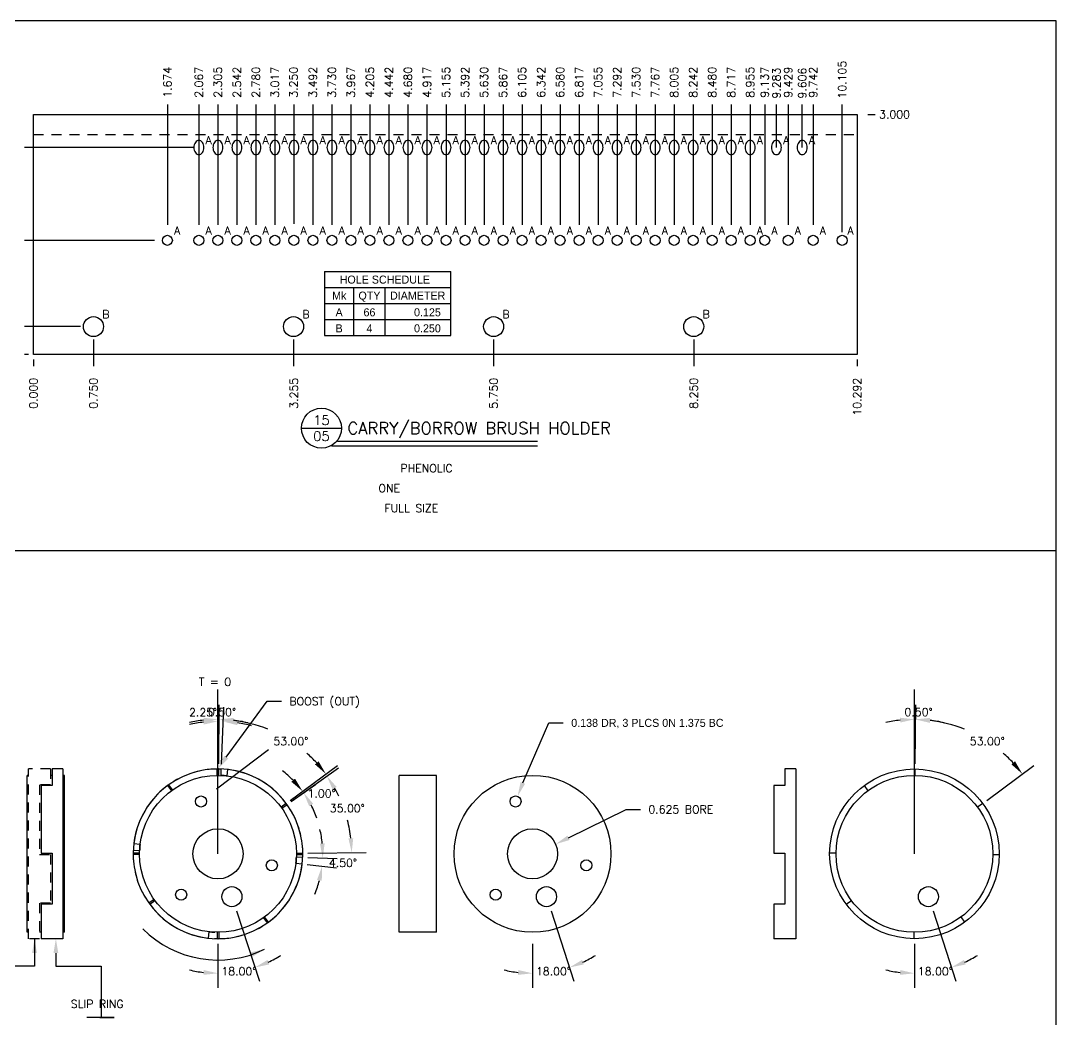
# Model space of a CAD drawing. Extents: x 0 to 50.6, y 0 to 21.
# Drawn here: x 20.06 to 33, y 8.53 to 21 of the extents above; entities that cross this region are included whole.
import ezdxf
from ezdxf.enums import TextEntityAlignment as Align

# ---------------------------------------------------------------- set-up
doc = ezdxf.new("R2010")
doc.units = 0
doc.header["$MEASUREMENT"] = 0
doc.linetypes.add('HIDDEN2', pattern=[0.1875, 0.125, -0.0625])
doc.layers.get('0').update_dxf_attribs({"linetype": 'CONTINUOUS'})
doc.layers.get('DEFPOINTS').update_dxf_attribs({"linetype": 'CONTINUOUS'})
for name, color, linetype in [('BORDER', 5, 'CONTINUOUS'), ('DATUM', 2, 'CONTINUOUS'), ('DIM', 1, 'CONTINUOUS'), ('HIDDEN2', 4, 'HIDDEN2'), ('OBJECT', 3, 'CONTINUOUS'), ('TEXT', 1, 'CONTINUOUS')]:
    doc.layers.add(name, color=color, linetype=linetype)
doc.styles.add('FADD', font='fadd')
doc.styles.add('ROMANS', font='romans')
doc.styles.add('SIMPLEX', font='SIMPLEX')
doc.dimstyles.get("Standard").update_dxf_attribs({"dimtxt": 0.1, "dimasz": 0.18, "dimexe": 0.18, "dimexo": 0.063, "dimgap": 0.1, "dimtad": 0, "dimtih": 1, "dimtoh": 1, "dimdec": 3, "dimzin": 0, "dimdsep": 46, "dimtxsty": 'SIMPLEX', "dimcen": 0.1, "dimclrd": 1, "dimclre": 1, "dimclrt": 1, "dimadec": 0, "dimazin": 0, "dimtfac": 0.8, "dimtdec": 3, "dimtofl": 0, "dimtmove": 2, "dimatfit": 3, "dimfxl": 1, "dimtolj": 1, "dimtzin": 0, "dimarcsym": 0})

# ---------------------------------------------------------------- blocks, each defined once
blk = doc.blocks.new('*D2')
at = {"color": 1, "linetype": 'ByBlock', "transparency": 16777216}
for p, q in [((51.584, 16.767), (51.869, 15.89)), ((51.352, 16.357), (51.352, 15.808))]:
    blk.add_line(p, q, dxfattribs=at)
for start, end in [(294.9156, 301.8311), (256.1689, 263.0844)]:
    blk.add_arc((51.352, 17.48), 1.492, start, end, dxfattribs=at)
for points in [[(51.992, 16.099), (51.97, 16.155), (51.813, 16.061)], [(51.174, 16.029), (51.171, 15.969), (51.352, 15.988)]]:
    blk.add_solid(points, dxfattribs=at)
at = {"layer": 'DEFPOINTS', "color": 0, "linetype": 'ByBlock', "transparency": 16777216}
for p in [(51.352, 18.588), (51.352, 17.48), (51.564, 16.826), (51.352, 16.42), (51.625, 16.013)]:
    blk.add_point(p, dxfattribs=at)
at = {"color": 1, "linetype": 'ByBlock', "transparency": 16777216, "style": 'SIMPLEX'}
blk.add_text('18.00%%d', height=0.1, dxfattribs=at).set_placement((51.613, 16.013), align=Align.MIDDLE_CENTER)
blk = doc.blocks.new('*D3')
at = {"color": 1, "linetype": 'ByBlock', "transparency": 16777216}
blk.add_line((44.999, 18.603), (45.005, 19.34), dxfattribs=at)
for start, end in [(96.1445, 102.2891), (77.2109, 83.3555)]:
    blk.add_arc((44.989, 17.48), 1.679, start, end, dxfattribs=at)
for points in [[(44.808, 19.18), (44.811, 19.12), (44.989, 19.16)], [(45.181, 19.118), (45.185, 19.178), (45.004, 19.16)]]:
    blk.add_solid(points, dxfattribs=at)
at = {"layer": 'DEFPOINTS', "color": 0, "linetype": 'ByBlock', "transparency": 16777216}
for p in [(44.989, 19.534), (44.996, 19.16), (44.998, 18.54), (44.998, 18.46), (44.989, 17.48)]:
    blk.add_point(p, dxfattribs=at)
at = {"color": 1, "linetype": 'ByBlock', "transparency": 16777216, "style": 'SIMPLEX'}
blk.add_text('0.50%%d', height=0.1, dxfattribs=at).set_placement((45.04, 19.25), align=Align.MIDDLE_CENTER)
blk = doc.blocks.new('*D4')
at = {"color": 1, "linetype": 'ByBlock', "transparency": 16777216}
for p, q in [((44.999, 18.603), (45.005, 19.338)), ((45.892, 18.148), (46.482, 18.585))]:
    blk.add_line(p, q, dxfattribs=at)
for start, end in [(68.1794, 83.3485), (42.6515, 48.5469)]:
    blk.add_arc((44.989, 17.48), 1.677, start, end, dxfattribs=at)
for points in [[(45.181, 19.116), (45.185, 19.176), (45.004, 19.158)], [(46.246, 18.636), (46.2, 18.598), (46.337, 18.478)]]:
    blk.add_solid(points, dxfattribs=at)
at = {"layer": 'DEFPOINTS', "color": 0, "linetype": 'ByBlock', "transparency": 16777216}
for p in [(45.902, 18.887), (44.998, 18.54), (44.998, 18.46), (45.777, 18.063), (45.841, 18.111)]:
    blk.add_point(p, dxfattribs=at)
at = {"color": 1, "linetype": 'ByBlock', "transparency": 16777216, "style": 'SIMPLEX'}
blk.add_text('53.00%%d', height=0.1, dxfattribs=at).set_placement((45.899, 18.887), align=Align.MIDDLE_CENTER)
blk = doc.blocks.new('*D5')
at = {"color": 1, "linetype": 'ByBlock', "transparency": 16777216}
for p, q in [((45.892, 18.148), (46.19, 18.369)), ((45.903, 18.132), (46.206, 18.348))]:
    blk.add_line(p, q, dxfattribs=at)
for start, end in [(44.3526, 52.2052), (19.7948, 27.6474)]:
    blk.add_arc((44.989, 17.48), 1.314, start, end, dxfattribs=at)
for points in [[(45.952, 18.419), (45.906, 18.38), (46.046, 18.262)], [(46.128, 18.075), (46.179, 18.106), (46.059, 18.244)]]:
    blk.add_solid(points, dxfattribs=at)
at = {"layer": 'DEFPOINTS', "color": 0, "linetype": 'ByBlock', "transparency": 16777216}
for p in [(46.052, 18.253), (45.777, 18.063), (45.787, 18.049), (45.841, 18.111), (45.852, 18.096)]:
    blk.add_point(p, dxfattribs=at)
at = {"color": 1, "linetype": 'ByBlock', "transparency": 16777216, "style": 'SIMPLEX'}
blk.add_text('1.00%%d', height=0.1, dxfattribs=at).set_placement((46.284, 18.234), align=Align.MIDDLE_CENTER)
blk = doc.blocks.new('*D6')
at = {"color": 1, "linetype": 'ByBlock', "transparency": 16777216}
for p, q in [((45.903, 18.132), (46.496, 18.555)), ((46.112, 17.49), (46.84, 17.496))]:
    blk.add_line(p, q, dxfattribs=at)
for start, end in [(25.4797, 29.3268), (6.6732, 14.5194)]:
    blk.add_arc((44.989, 17.48), 1.671, start, end, dxfattribs=at)
for points in [[(46.421, 18.283), (46.472, 18.315), (46.35, 18.451)], [(46.679, 17.676), (46.619, 17.673), (46.66, 17.495)]]:
    blk.add_solid(points, dxfattribs=at)
at = {"layer": 'DEFPOINTS', "color": 0, "linetype": 'ByBlock', "transparency": 16777216}
for p in [(46.502, 18.19), (45.787, 18.049), (45.852, 18.096), (45.969, 17.489), (46.049, 17.49)]:
    blk.add_point(p, dxfattribs=at)
at = {"color": 1, "linetype": 'ByBlock', "transparency": 16777216, "style": 'SIMPLEX'}
blk.add_text('35.00%%d', height=0.1, dxfattribs=at).set_placement((46.605, 18.049), align=Align.MIDDLE_CENTER)
blk = doc.blocks.new('HOLEHDR')
at = {"layer": 'DATUM'}
for p, q in [((0, 0), (0, -4)), ((0, 0), (15.778173, 0)), ((15.778173, -4), (15.778173, 0)), ((0, -2), (15.778173, -2)), ((3.638889, -4), (3.638889, -2)), ((7.583333, -4), (7.583333, -2)), ((0, -4), (15.778173, -4))]:
    blk.add_line(p, q, dxfattribs=at)
at = {"layer": 'DATUM', "style": 'FADD'}
for s, p in [('HOLE SCHEDULE', (1.888889, -1.5)), ('Mk', (0.944445, -3.5)), ('QTY', (4.236111, -3.5)), ('DIAMETER', (8.180556, -3.5))]:
    blk.add_text(s, height=1, dxfattribs=at).set_placement(p)
blk = doc.blocks.new('HOLES')
at = {"layer": 'DATUM'}
for p, q in [((0, 0), (0, -2)), ((3.638889, -2), (3.638889, 0)), ((7.583333, -2), (7.583333, 0)), ((15.777778, -2), (15.777778, 0)), ((0, -2), (15.777778, -2))]:
    blk.add_line(p, q, dxfattribs=at)
at = {"layer": 'DATUM', "style": 'FADD'}
for tag, p in [('MK', (1.819444, -1.586582)), ('QTY', (5.611111, -1.586582))]:
    blk.add_attdef(tag, text='', height=1, dxfattribs=at).set_placement(p, align=Align.CENTER)
blk.add_attdef('SIZE', text='', height=1, dxfattribs=at).set_placement((14.525794, -1.586582), align=Align.RIGHT)
blk = doc.blocks.new('P-TITLE')
at = {"layer": 'OBJECT'}
for p, q in [((-1.562, -0.638), (-1.062, -0.638)), ((1.387, -0.862), (-1.188, -0.862)), ((-1.113, -0.8), (1.387, -0.8))]:
    blk.add_line(p, q, dxfattribs=at)
blk.add_circle((-1.312, -0.638), 0.25, dxfattribs=at)
at = {"layer": 'OBJECT', "style": 'ROMANS'}
for tag, p in [('NO.', (-1.312, -0.538)), ('PAGE', (-1.312, -0.738))]:
    blk.add_attdef(tag, text='', height=0.12, dxfattribs=at).set_placement(p, align=Align.MIDDLE)
for tag, p, height in [('DESCRIPTION', (-0.988, -0.712), 0.15), ('MATERIAL', (-0.325, -1.188), 0.1), ('#_REQUIRED', (-0.6, -1.438), 0.1), ('SCALE', (-0.525, -1.688), 0.1)]:
    blk.add_attdef(tag, p, '', height=height, dxfattribs=at)
at = {"layer": 'OBJECT', "style": 'ROMANS', "flags": 2}
for tag, p in [('MATERIAL:', (-1.163, -1.188)), ('REQD:', (-1.163, -1.438)), ('SCALE:', (-1.163, -1.688))]:
    blk.add_attdef(tag, p, '', height=0.1, dxfattribs=at)
blk = doc.blocks.new('*D7')
at = {"color": 1, "linetype": 'ByBlock', "transparency": 16777216}
blk.add_line((39.481, 18.602), (39.509, 19.313), dxfattribs=at)
for start, end in [(96.2377, 102.4755), (75.2745, 81.5123)]:
    blk.add_arc((39.437, 17.48), 1.654, start, end, dxfattribs=at)
for points in [[(39.256, 19.155), (39.259, 19.095), (39.437, 19.135)], [(39.679, 19.087), (39.684, 19.146), (39.502, 19.133)]]:
    blk.add_solid(points, dxfattribs=at)
at = {"layer": 'DEFPOINTS', "color": 0, "linetype": 'ByBlock', "transparency": 16777216}
for p in [(39.437, 19.523), (39.471, 19.134), (39.479, 18.54), (39.476, 18.46), (39.437, 17.48)]:
    blk.add_point(p, dxfattribs=at)
at = {"color": 1, "linetype": 'ByBlock', "transparency": 16777216, "style": 'SIMPLEX'}
blk.add_text('2.25%%d', height=0.1, dxfattribs=at).set_placement((39.251, 19.248), align=Align.MIDDLE_CENTER)
blk = doc.blocks.new('*D8')
at = {"color": 1, "linetype": 'ByBlock', "transparency": 16777216}
for p, q in [((40.552, 17.348), (40.917, 17.305)), ((40.559, 17.436), (40.926, 17.422))]:
    blk.add_line(p, q, dxfattribs=at)
for start, end in [(5.6312, 13.5124), (337.4876, 345.3688)]:
    blk.add_arc((39.437, 17.48), 1.31, start, end, dxfattribs=at)
for points in [[(40.77, 17.61), (40.711, 17.608), (40.746, 17.429)], [(40.675, 17.155), (40.734, 17.144), (40.738, 17.326)]]:
    blk.add_solid(points, dxfattribs=at)
at = {"layer": 'DEFPOINTS', "color": 0, "linetype": 'ByBlock', "transparency": 16777216}
for p in [(40.41, 17.365), (40.416, 17.442), (40.49, 17.356), (40.496, 17.439), (40.743, 17.379)]:
    blk.add_point(p, dxfattribs=at)
at = {"color": 1, "linetype": 'ByBlock', "transparency": 16777216, "style": 'SIMPLEX'}
blk.add_text('4.50%%d', height=0.1, dxfattribs=at).set_placement((40.999, 17.367), align=Align.MIDDLE_CENTER)

msp = doc.modelspace()

# ---------------------------------------------------------------- linework, layer by layer
at = {"layer": 'BORDER'}
for p, q in [((33, 21), (0, 21)), ((33, 0), (33, 21)), ((0, 14.3843), (33, 14.3843))]:
    msp.add_line(p, q, dxfattribs=at)
at = {"layer": 'DIM'}
for p, q in [((21.8935, 19.9535), (21.8935, 18.4501)), ((22.2873, 19.9535), (22.2873, 18.4501)), ((22.5248, 19.9535), (22.5248, 18.4501)), ((22.7623, 19.9535), (22.7623, 18.4501)), ((22.9998, 19.9535), (22.9998, 18.4501)), ((23.2373, 19.9535), (23.2373, 18.4501)), ((23.4748, 19.9549), (23.4748, 18.4616)), ((23.7123, 19.9535), (23.7123, 18.4501)), ((23.9498, 19.9535), (23.9498, 18.4501)), ((24.1873, 19.9535), (24.1873, 18.4501)), ((24.4248, 19.9535), (24.4248, 18.4501)), ((24.6623, 19.9535), (24.6623, 18.4501)), ((24.8998, 19.9535), (24.8998, 18.4501)), ((25.1373, 19.9535), (25.1373, 18.4501)), ((25.3748, 19.9535), (25.3748, 18.4501)), ((25.6123, 19.9535), (25.6123, 18.4501)), ((25.8498, 19.9535), (25.8498, 18.4501)), ((26.0873, 19.9535), (26.0873, 18.4501)), ((26.3248, 19.9535), (26.3248, 18.4501)), ((26.5623, 19.9535), (26.5623, 18.4501)), ((26.7998, 19.9535), (26.7998, 18.4501)), ((27.0373, 19.9535), (27.0373, 18.4501)), ((27.2748, 19.9535), (27.2748, 18.4501)), ((27.5123, 19.9535), (27.5123, 18.4501)), ((27.7498, 19.9535), (27.7498, 18.4501)), ((27.9873, 19.9535), (27.9873, 18.4501)), ((28.2248, 19.9535), (28.2248, 18.4501)), ((28.4623, 19.9535), (28.4623, 18.4501)), ((28.6998, 19.9535), (28.6998, 18.4501)), ((28.9373, 19.9535), (28.9373, 18.4501)), ((29.1748, 19.9535), (29.1748, 18.4501)), ((29.3567, 19.9535), (29.3567, 18.4501)), ((29.5029, 19.4167), (29.5029, 19.9535)), ((29.6492, 19.9535), (29.6492, 18.4501)), ((29.8254, 19.4167), (29.8254, 19.9535)), ((29.9617, 19.9535), (29.9617, 18.4501)), ((30.3248, 18.3606), (30.3248, 19.9535)), ((30.6472, 19.8297), (30.7375, 19.8297)), ((22.2273, 19.4167), (20.1092, 19.4167)), ((21.7335, 18.2573), (20.1092, 18.2573)), ((20.8099, 17.1794), (20.1092, 17.1794)), ((20.9699, 17.0194), (20.9699, 16.6858)), ((23.4699, 17.0194), (23.4699, 16.6858)), ((25.9699, 17.0194), (25.9699, 16.6858)), ((28.4699, 17.0194), (28.4699, 16.6858)), ((20.1599, 16.8297), (20.1092, 16.8297)), ((20.2199, 16.7697), (20.2199, 16.6858)), ((30.5123, 16.7697), (30.5123, 16.6858)), ((22.5258, 10.5955), (22.5258, 12.6496)), ((31.2281, 10.5955), (31.2281, 12.6496)), ((20.452, 11.6554), (20.452, 11.4475)), ((20.5883, 11.6554), (20.452, 11.6554)), ((20.5883, 11.6554), (20.5883, 9.5355)), ((22.5258, 11.6555), (22.5258, 11.7031)), ((22.5343, 11.5754), (22.535, 11.6554)), ((29.7445, 11.6554), (29.6082, 11.6554)), ((29.6082, 11.6554), (29.6082, 11.4475)), ((29.7445, 11.6554), (29.7445, 9.5355)), ((31.2281, 11.6555), (31.2281, 11.7031)), ((20.452, 11.4475), (20.3158, 11.4475)), ((20.3158, 11.4475), (20.3158, 10.6047)), ((21.8953, 11.4475), (21.9429, 11.3832)), ((29.472, 11.4475), (29.472, 10.6047)), ((29.6082, 11.4475), (29.472, 11.4475)), ((23.3779, 11.226), (23.3136, 11.1784)), ((26.906, 10.7955), (27.6238, 11.1497)), ((27.6238, 11.1497), (27.8038, 11.1497)), ((20.3158, 10.6047), (20.452, 10.6047)), ((20.452, 10.6047), (20.452, 9.9649)), ((21.5458, 10.604), (21.4658, 10.6047)), ((23.5057, 10.5869), (23.5857, 10.5862)), ((29.472, 10.6047), (29.6082, 10.6047)), ((29.6082, 10.6047), (29.6082, 9.9649)), ((20.452, 9.9649), (20.3158, 9.9649)), ((20.3158, 9.9649), (20.3158, 9.5355)), ((21.6737, 9.9649), (21.738, 10.0125)), ((29.472, 9.9649), (29.472, 9.5355)), ((29.6082, 9.9649), (29.472, 9.9649)), ((22.5172, 9.6155), (22.5165, 9.5355)), ((20.5883, 9.5355), (20.3158, 9.5355)), ((29.7445, 9.5355), (29.472, 9.5355)), ((20.5006, 9.1906), (21.0663, 9.1906)), ((21.0663, 9.1906), (21.0663, 8.542)), ((21.2285, 8.553), (20.889, 8.553))]:
    msp.add_line(p, q, dxfattribs=at)
at = {"layer": 'DIM', "color": 1}
for p, q in [((22.6288, 11.8031), (23.1383, 12.5008)), ((23.1383, 12.5008), (23.3183, 12.5008)), ((20.2333, 9.5355), (20.2333, 9.1906)), ((20.5006, 9.3555), (20.5006, 9.1906)), ((20.2333, 9.1906), (19.6912, 9.1906)), ((21.0485, 8.553), (21.2285, 8.553))]:
    msp.add_line(p, q, dxfattribs=at)
at = {"layer": 'DIM'}
for centre in [(22.6996, 10.0605), (26.63, 10.0605), (31.4019, 10.0605)]:
    msp.add_circle(centre, 0.125, dxfattribs=at)
for radius, start, end in [(1.06, 36.5, 89.5), (1.06, 126.5, 179.5), (1.06, 306.5, 359.5), (1.06, 216.5, 269.5), (1.3265, 225, 296.0575)]:
    msp.add_arc((22.5258, 10.5955), radius, start, end, dxfattribs=at)
at = {"layer": 'DIM', "color": 1}
for points in [[(22.6534, 11.7859), (22.6041, 11.8203), (22.5258, 11.6555)], [(20.2033, 9.3555), (20.2633, 9.3555), (20.2333, 9.5355)], [(20.4706, 9.3555), (20.5306, 9.3555), (20.5006, 9.5355)], [(22.9302, 9.3648), (22.9525, 9.3091), (23.1085, 9.4038)]]:
    msp.add_solid(points, dxfattribs=at)
at = {"layer": 'DIM'}
msp.add_solid([(26.9193, 10.7686), (26.8927, 10.8224), (26.7446, 10.7158)], dxfattribs=at)
at = {"layer": 'HIDDEN2'}
for p, q in [((20.2199, 19.5797), (30.5123, 19.5797)), ((20.1595, 9.5355), (20.1595, 11.6554)), ((20.432, 11.6554), (20.1595, 11.6554)), ((20.432, 11.6554), (20.432, 11.4584)), ((22.5172, 11.5754), (22.5165, 11.6554)), ((31.2367, 11.5754), (31.2374, 11.6554)), ((20.432, 11.4584), (20.2958, 11.4584)), ((20.2958, 11.4584), (20.2958, 10.5862)), ((21.9567, 11.3933), (21.9102, 11.4584)), ((30.5976, 11.4475), (30.6452, 11.3832)), ((23.3236, 11.1646), (23.3887, 11.211)), ((32.0802, 11.226), (32.0159, 11.1784)), ((20.2958, 10.5862), (20.432, 10.5862)), ((20.432, 10.5862), (20.432, 9.9799)), ((21.5458, 10.5869), (21.4658, 10.5862)), ((23.5057, 10.604), (23.5857, 10.6047)), ((30.2481, 10.604), (30.1682, 10.6047)), ((32.2081, 10.5869), (32.2881, 10.5862)), ((20.432, 9.9799), (20.2958, 9.9799)), ((20.2958, 9.9799), (20.2958, 9.5355)), ((21.728, 10.0264), (21.6628, 9.9799)), ((30.376, 9.9649), (30.4403, 10.0125)), ((23.0949, 9.7976), (23.1413, 9.7325)), ((31.8586, 9.7434), (31.811, 9.8077)), ((22.5343, 9.6155), (22.535, 9.5355)), ((31.2196, 9.6155), (31.2189, 9.5355)), ((20.2958, 9.5355), (20.1595, 9.5355))]:
    msp.add_line(p, q, dxfattribs=at)
for start, end in [(90.5, 125.5), (0.5, 35.5), (180.5, 215.5), (270.5, 305.5)]:
    msp.add_arc((22.5258, 10.5955), 1.06, start, end, dxfattribs=at)
at = {"layer": 'OBJECT'}
for p, q in [((20.2199, 19.8297), (30.5123, 19.8297)), ((20.2199, 16.8297), (20.2199, 19.8297)), ((30.5123, 19.8297), (30.5123, 16.8297)), ((30.5123, 16.8297), (20.2199, 16.8297)), ((26.335, 11.481), (26.6596, 12.231)), ((26.6596, 12.231), (26.8396, 12.231)), ((22.5069, 11.4059), (23.1589, 11.8987)), ((22.5643, 11.5747), (22.5674, 11.6546)), ((22.641, 11.5687), (22.6504, 11.6481)), ((20.1395, 9.6155), (20.1395, 11.5754)), ((20.1595, 11.5754), (20.1395, 11.5754)), ((20.452, 11.5754), (20.432, 11.5754)), ((20.6083, 11.5754), (20.5883, 11.5754)), ((20.6083, 9.6155), (20.6083, 11.5754)), ((24.7886, 9.6155), (24.7886, 11.5754)), ((25.2573, 11.5754), (24.7886, 11.5754)), ((25.2573, 9.6155), (25.2573, 11.5754)), ((21.5465, 10.6339), (21.4666, 10.6371)), ((21.5526, 10.7106), (21.4731, 10.7201)), ((23.505, 10.557), (23.585, 10.5538)), ((23.499, 10.4803), (23.5784, 10.4709)), ((23.1563, 9.7434), (23.1087, 9.8077)), ((20.1595, 9.6155), (20.1395, 9.6155)), ((20.3158, 9.6155), (20.2958, 9.6155)), ((20.6083, 9.6155), (20.5883, 9.6155)), ((22.4106, 9.6223), (22.4012, 9.5428)), ((25.2573, 9.6155), (24.7886, 9.6155))]:
    msp.add_line(p, q, dxfattribs=at)
for points in [[(22.2873, 19.3283, 0.1332562), (22.31, 19.3345, 0.1067563), (22.3315, 19.3542, 0.0828275), (22.3448, 19.3817, 0.0713517), (22.3498, 19.4167, 0.0713517), (22.3448, 19.4518, 0.0828275), (22.3315, 19.4792, 0.1067563), (22.31, 19.499, 0.1332562), (22.2873, 19.5051, 0.1332562), (22.2646, 19.499, 0.1067563), (22.2431, 19.4792, 0.0828275), (22.2298, 19.4518, 0.0713517), (22.2248, 19.4167, 0.0713517), (22.2298, 19.3817, 0.0828275), (22.2431, 19.3542, 0.1067563), (22.2646, 19.3345, 0.1332562)], [(22.5248, 19.3283, 0.1332562), (22.5475, 19.3345, 0.1067563), (22.569, 19.3542, 0.0828275), (22.5823, 19.3817, 0.0713517), (22.5873, 19.4167, 0.0713517), (22.5823, 19.4518, 0.0828275), (22.569, 19.4792, 0.1067563), (22.5475, 19.499, 0.1332562), (22.5248, 19.5051, 0.1332562), (22.5021, 19.499, 0.1067563), (22.4806, 19.4792, 0.0828275), (22.4673, 19.4518, 0.0713517), (22.4623, 19.4167, 0.0713517), (22.4673, 19.3817, 0.0828275), (22.4806, 19.3542, 0.1067563), (22.5021, 19.3345, 0.1332562)], [(22.7623, 19.3283, 0.1332562), (22.785, 19.3345, 0.1067563), (22.8065, 19.3542, 0.0828275), (22.8198, 19.3817, 0.0713517), (22.8248, 19.4167, 0.0713517), (22.8198, 19.4518, 0.0828275), (22.8065, 19.4792, 0.1067563), (22.785, 19.499, 0.1332562), (22.7623, 19.5051, 0.1332562), (22.7396, 19.499, 0.1067563), (22.7181, 19.4792, 0.0828275), (22.7048, 19.4518, 0.0713517), (22.6998, 19.4167, 0.0713517), (22.7048, 19.3817, 0.0828275), (22.7181, 19.3542, 0.1067563), (22.7396, 19.3345, 0.1332562)], [(22.9998, 19.3283, 0.1332562), (23.0225, 19.3345, 0.1067563), (23.044, 19.3542, 0.0828275), (23.0573, 19.3817, 0.0713517), (23.0623, 19.4167, 0.0713517), (23.0573, 19.4518, 0.0828275), (23.044, 19.4792, 0.1067563), (23.0225, 19.499, 0.1332562), (22.9998, 19.5051, 0.1332562), (22.9771, 19.499, 0.1067563), (22.9556, 19.4792, 0.0828275), (22.9423, 19.4518, 0.0713517), (22.9373, 19.4167, 0.0713517), (22.9423, 19.3817, 0.0828275), (22.9556, 19.3542, 0.1067563), (22.9771, 19.3345, 0.1332562)], [(23.2373, 19.3283, 0.1332562), (23.26, 19.3345, 0.1067563), (23.2815, 19.3542, 0.0828275), (23.2948, 19.3817, 0.0713517), (23.2998, 19.4167, 0.0713517), (23.2948, 19.4518, 0.0828275), (23.2815, 19.4792, 0.1067563), (23.26, 19.499, 0.1332562), (23.2373, 19.5051, 0.1332562), (23.2146, 19.499, 0.1067563), (23.1931, 19.4792, 0.0828275), (23.1798, 19.4518, 0.0713517), (23.1748, 19.4167, 0.0713517), (23.1798, 19.3817, 0.0828275), (23.1931, 19.3542, 0.1067563), (23.2146, 19.3345, 0.1332562)], [(23.4748, 19.3283, 0.1332562), (23.4975, 19.3345, 0.1067563), (23.519, 19.3542, 0.0828275), (23.5323, 19.3817, 0.0713517), (23.5373, 19.4167, 0.0713517), (23.5323, 19.4518, 0.0828275), (23.519, 19.4792, 0.1067563), (23.4975, 19.499, 0.1332562), (23.4748, 19.5051, 0.1332562), (23.4521, 19.499, 0.1067563), (23.4306, 19.4792, 0.0828275), (23.4173, 19.4518, 0.0713517), (23.4123, 19.4167, 0.0713517), (23.4173, 19.3817, 0.0828275), (23.4306, 19.3542, 0.1067563), (23.4521, 19.3345, 0.1332562)], [(23.7123, 19.3283, 0.1332562), (23.735, 19.3345, 0.1067563), (23.7565, 19.3542, 0.0828275), (23.7698, 19.3817, 0.0713517), (23.7748, 19.4167, 0.0713517), (23.7698, 19.4518, 0.0828275), (23.7565, 19.4792, 0.1067563), (23.735, 19.499, 0.1332562), (23.7123, 19.5051, 0.1332562), (23.6896, 19.499, 0.1067563), (23.6681, 19.4792, 0.0828275), (23.6548, 19.4518, 0.0713517), (23.6498, 19.4167, 0.0713517), (23.6548, 19.3817, 0.0828275), (23.6681, 19.3542, 0.1067563), (23.6896, 19.3345, 0.1332562)], [(23.9498, 19.3283, 0.1332562), (23.9725, 19.3345, 0.1067563), (23.994, 19.3542, 0.0828275), (24.0073, 19.3817, 0.0713517), (24.0123, 19.4167, 0.0713517), (24.0073, 19.4518, 0.0828275), (23.994, 19.4792, 0.1067563), (23.9725, 19.499, 0.1332562), (23.9498, 19.5051, 0.1332562), (23.9271, 19.499, 0.1067563), (23.9056, 19.4792, 0.0828275), (23.8923, 19.4518, 0.0713517), (23.8873, 19.4167, 0.0713517), (23.8923, 19.3817, 0.0828275), (23.9056, 19.3542, 0.1067563), (23.9271, 19.3345, 0.1332562)], [(24.1873, 19.3283, 0.1332562), (24.21, 19.3345, 0.1067563), (24.2315, 19.3542, 0.0828275), (24.2448, 19.3817, 0.0713517), (24.2498, 19.4167, 0.0713517), (24.2448, 19.4518, 0.0828275), (24.2315, 19.4792, 0.1067563), (24.21, 19.499, 0.1332562), (24.1873, 19.5051, 0.1332562), (24.1646, 19.499, 0.1067563), (24.1431, 19.4792, 0.0828275), (24.1298, 19.4518, 0.0713517), (24.1248, 19.4167, 0.0713517), (24.1298, 19.3817, 0.0828275), (24.1431, 19.3542, 0.1067563), (24.1646, 19.3345, 0.1332562)], [(24.4248, 19.3283, 0.1332562), (24.4475, 19.3345, 0.1067563), (24.469, 19.3542, 0.0828275), (24.4823, 19.3817, 0.0713517), (24.4873, 19.4167, 0.0713517), (24.4823, 19.4518, 0.0828275), (24.469, 19.4792, 0.1067563), (24.4475, 19.499, 0.1332562), (24.4248, 19.5051, 0.1332562), (24.4021, 19.499, 0.1067563), (24.3806, 19.4792, 0.0828275), (24.3673, 19.4518, 0.0713517), (24.3623, 19.4167, 0.0713517), (24.3673, 19.3817, 0.0828275), (24.3806, 19.3542, 0.1067563), (24.4021, 19.3345, 0.1332562)], [(24.6623, 19.3283, 0.1332562), (24.685, 19.3345, 0.1067563), (24.7065, 19.3542, 0.0828275), (24.7198, 19.3817, 0.0713517), (24.7248, 19.4167, 0.0713517), (24.7198, 19.4518, 0.0828275), (24.7065, 19.4792, 0.1067563), (24.685, 19.499, 0.1332562), (24.6623, 19.5051, 0.1332562), (24.6396, 19.499, 0.1067563), (24.6181, 19.4792, 0.0828275), (24.6048, 19.4518, 0.0713517), (24.5998, 19.4167, 0.0713517), (24.6048, 19.3817, 0.0828275), (24.6181, 19.3542, 0.1067563), (24.6396, 19.3345, 0.1332562)], [(24.8998, 19.3283, 0.1332562), (24.9225, 19.3345, 0.1067563), (24.944, 19.3542, 0.0828275), (24.9573, 19.3817, 0.0713517), (24.9623, 19.4167, 0.0713517), (24.9573, 19.4518, 0.0828275), (24.944, 19.4792, 0.1067563), (24.9225, 19.499, 0.1332562), (24.8998, 19.5051, 0.1332562), (24.8771, 19.499, 0.1067563), (24.8556, 19.4792, 0.0828275), (24.8423, 19.4518, 0.0713517), (24.8373, 19.4167, 0.0713517), (24.8423, 19.3817, 0.0828275), (24.8556, 19.3542, 0.1067563), (24.8771, 19.3345, 0.1332562)], [(25.1373, 19.3283, 0.1332562), (25.16, 19.3345, 0.1067563), (25.1815, 19.3542, 0.0828275), (25.1948, 19.3817, 0.0713517), (25.1998, 19.4167, 0.0713517), (25.1948, 19.4518, 0.0828275), (25.1815, 19.4792, 0.1067563), (25.16, 19.499, 0.1332562), (25.1373, 19.5051, 0.1332562), (25.1146, 19.499, 0.1067563), (25.0931, 19.4792, 0.0828275), (25.0798, 19.4518, 0.0713517), (25.0748, 19.4167, 0.0713517), (25.0798, 19.3817, 0.0828275), (25.0931, 19.3542, 0.1067563), (25.1146, 19.3345, 0.1332562)], [(25.3748, 19.3283, 0.1332562), (25.3975, 19.3345, 0.1067563), (25.419, 19.3542, 0.0828275), (25.4323, 19.3817, 0.0713517), (25.4373, 19.4167, 0.0713517), (25.4323, 19.4518, 0.0828275), (25.419, 19.4792, 0.1067563), (25.3975, 19.499, 0.1332562), (25.3748, 19.5051, 0.1332562), (25.3521, 19.499, 0.1067563), (25.3306, 19.4792, 0.0828275), (25.3173, 19.4518, 0.0713517), (25.3123, 19.4167, 0.0713517), (25.3173, 19.3817, 0.0828275), (25.3306, 19.3542, 0.1067563), (25.3521, 19.3345, 0.1332562)], [(25.6123, 19.3283, 0.1332562), (25.635, 19.3345, 0.1067563), (25.6565, 19.3542, 0.0828275), (25.6698, 19.3817, 0.0713517), (25.6748, 19.4167, 0.0713517), (25.6698, 19.4518, 0.0828275), (25.6565, 19.4792, 0.1067563), (25.635, 19.499, 0.1332562), (25.6123, 19.5051, 0.1332562), (25.5896, 19.499, 0.1067563), (25.5681, 19.4792, 0.0828275), (25.5548, 19.4518, 0.0713517), (25.5498, 19.4167, 0.0713517), (25.5548, 19.3817, 0.0828275), (25.5681, 19.3542, 0.1067563), (25.5896, 19.3345, 0.1332562)], [(25.8498, 19.3283, 0.1332562), (25.8725, 19.3345, 0.1067563), (25.894, 19.3542, 0.0828275), (25.9073, 19.3817, 0.0713517), (25.9123, 19.4167, 0.0713517), (25.9073, 19.4518, 0.0828275), (25.894, 19.4792, 0.1067563), (25.8725, 19.499, 0.1332562), (25.8498, 19.5051, 0.1332562), (25.8271, 19.499, 0.1067563), (25.8056, 19.4792, 0.0828275), (25.7923, 19.4518, 0.0713517), (25.7873, 19.4167, 0.0713517), (25.7923, 19.3817, 0.0828275), (25.8056, 19.3542, 0.1067563), (25.8271, 19.3345, 0.1332562)], [(26.0873, 19.3283, 0.1332562), (26.11, 19.3345, 0.1067563), (26.1315, 19.3542, 0.0828275), (26.1448, 19.3817, 0.0713517), (26.1498, 19.4167, 0.0713517), (26.1448, 19.4518, 0.0828275), (26.1315, 19.4792, 0.1067563), (26.11, 19.499, 0.1332562), (26.0873, 19.5051, 0.1332562), (26.0646, 19.499, 0.1067563), (26.0431, 19.4792, 0.0828275), (26.0298, 19.4518, 0.0713517), (26.0248, 19.4167, 0.0713517), (26.0298, 19.3817, 0.0828275), (26.0431, 19.3542, 0.1067563), (26.0646, 19.3345, 0.1332562)], [(26.3248, 19.3283, 0.1332562), (26.3475, 19.3345, 0.1067563), (26.369, 19.3542, 0.0828275), (26.3823, 19.3817, 0.0713517), (26.3873, 19.4167, 0.0713517), (26.3823, 19.4518, 0.0828275), (26.369, 19.4792, 0.1067563), (26.3475, 19.499, 0.1332562), (26.3248, 19.5051, 0.1332562), (26.3021, 19.499, 0.1067563), (26.2806, 19.4792, 0.0828275), (26.2673, 19.4518, 0.0713517), (26.2623, 19.4167, 0.0713517), (26.2673, 19.3817, 0.0828275), (26.2806, 19.3542, 0.1067563), (26.3021, 19.3345, 0.1332562)], [(26.5623, 19.3283, 0.1332562), (26.585, 19.3345, 0.1067563), (26.6065, 19.3542, 0.0828275), (26.6198, 19.3817, 0.0713517), (26.6248, 19.4167, 0.0713517), (26.6198, 19.4518, 0.0828275), (26.6065, 19.4792, 0.1067563), (26.585, 19.499, 0.1332562), (26.5623, 19.5051, 0.1332562), (26.5396, 19.499, 0.1067563), (26.5181, 19.4792, 0.0828275), (26.5048, 19.4518, 0.0713517), (26.4998, 19.4167, 0.0713517), (26.5048, 19.3817, 0.0828275), (26.5181, 19.3542, 0.1067563), (26.5396, 19.3345, 0.1332562)], [(26.7998, 19.3283, 0.1332562), (26.8225, 19.3345, 0.1067563), (26.844, 19.3542, 0.0828275), (26.8573, 19.3817, 0.0713517), (26.8623, 19.4167, 0.0713517), (26.8573, 19.4518, 0.0828275), (26.844, 19.4792, 0.1067563), (26.8225, 19.499, 0.1332562), (26.7998, 19.5051, 0.1332562), (26.7771, 19.499, 0.1067563), (26.7556, 19.4792, 0.0828275), (26.7423, 19.4518, 0.0713517), (26.7373, 19.4167, 0.0713517), (26.7423, 19.3817, 0.0828275), (26.7556, 19.3542, 0.1067563), (26.7771, 19.3345, 0.1332562)], [(27.0373, 19.3283, 0.1332562), (27.06, 19.3345, 0.1067563), (27.0815, 19.3542, 0.0828275), (27.0948, 19.3817, 0.0713517), (27.0998, 19.4167, 0.0713517), (27.0948, 19.4518, 0.0828275), (27.0815, 19.4792, 0.1067563), (27.06, 19.499, 0.1332562), (27.0373, 19.5051, 0.1332562), (27.0146, 19.499, 0.1067563), (26.9931, 19.4792, 0.0828275), (26.9798, 19.4518, 0.0713517), (26.9748, 19.4167, 0.0713517), (26.9798, 19.3817, 0.0828275), (26.9931, 19.3542, 0.1067563), (27.0146, 19.3345, 0.1332562)], [(27.2748, 19.3283, 0.1332562), (27.2975, 19.3345, 0.1067563), (27.319, 19.3542, 0.0828275), (27.3323, 19.3817, 0.0713517), (27.3373, 19.4167, 0.0713517), (27.3323, 19.4518, 0.0828275), (27.319, 19.4792, 0.1067563), (27.2975, 19.499, 0.1332562), (27.2748, 19.5051, 0.1332562), (27.2521, 19.499, 0.1067563), (27.2306, 19.4792, 0.0828275), (27.2173, 19.4518, 0.0713517), (27.2123, 19.4167, 0.0713517), (27.2173, 19.3817, 0.0828275), (27.2306, 19.3542, 0.1067563), (27.2521, 19.3345, 0.1332562)], [(27.5123, 19.3283, 0.1332562), (27.535, 19.3345, 0.1067563), (27.5565, 19.3542, 0.0828275), (27.5698, 19.3817, 0.0713517), (27.5748, 19.4167, 0.0713517), (27.5698, 19.4518, 0.0828275), (27.5565, 19.4792, 0.1067563), (27.535, 19.499, 0.1332562), (27.5123, 19.5051, 0.1332562), (27.4896, 19.499, 0.1067563), (27.4681, 19.4792, 0.0828275), (27.4548, 19.4518, 0.0713517), (27.4498, 19.4167, 0.0713517), (27.4548, 19.3817, 0.0828275), (27.4681, 19.3542, 0.1067563), (27.4896, 19.3345, 0.1332562)], [(27.7498, 19.3283, 0.1332562), (27.7725, 19.3345, 0.1067563), (27.794, 19.3542, 0.0828275), (27.8073, 19.3817, 0.0713517), (27.8123, 19.4167, 0.0713517), (27.8073, 19.4518, 0.0828275), (27.794, 19.4792, 0.1067563), (27.7725, 19.499, 0.1332562), (27.7498, 19.5051, 0.1332562), (27.7271, 19.499, 0.1067563), (27.7056, 19.4792, 0.0828275), (27.6923, 19.4518, 0.0713517), (27.6873, 19.4167, 0.0713517), (27.6923, 19.3817, 0.0828275), (27.7056, 19.3542, 0.1067563), (27.7271, 19.3345, 0.1332562)], [(27.9873, 19.3283, 0.1332562), (28.01, 19.3345, 0.1067563), (28.0315, 19.3542, 0.0828275), (28.0448, 19.3817, 0.0713517), (28.0498, 19.4167, 0.0713517), (28.0448, 19.4518, 0.0828275), (28.0315, 19.4792, 0.1067563), (28.01, 19.499, 0.1332562), (27.9873, 19.5051, 0.1332562), (27.9646, 19.499, 0.1067563), (27.9431, 19.4792, 0.0828275), (27.9298, 19.4518, 0.0713517), (27.9248, 19.4167, 0.0713517), (27.9298, 19.3817, 0.0828275), (27.9431, 19.3542, 0.1067563), (27.9646, 19.3345, 0.1332562)], [(28.2248, 19.3283, 0.1332562), (28.2475, 19.3345, 0.1067563), (28.269, 19.3542, 0.0828275), (28.2823, 19.3817, 0.0713517), (28.2873, 19.4167, 0.0713517), (28.2823, 19.4518, 0.0828275), (28.269, 19.4792, 0.1067563), (28.2475, 19.499, 0.1332562), (28.2248, 19.5051, 0.1332562), (28.2021, 19.499, 0.1067563), (28.1806, 19.4792, 0.0828275), (28.1673, 19.4518, 0.0713517), (28.1623, 19.4167, 0.0713517), (28.1673, 19.3817, 0.0828275), (28.1806, 19.3542, 0.1067563), (28.2021, 19.3345, 0.1332562)], [(28.4623, 19.3283, 0.1332562), (28.485, 19.3345, 0.1067563), (28.5065, 19.3542, 0.0828275), (28.5198, 19.3817, 0.0713517), (28.5248, 19.4167, 0.0713517), (28.5198, 19.4518, 0.0828275), (28.5065, 19.4792, 0.1067563), (28.485, 19.499, 0.1332562), (28.4623, 19.5051, 0.1332562), (28.4396, 19.499, 0.1067563), (28.4181, 19.4792, 0.0828275), (28.4048, 19.4518, 0.0713517), (28.3998, 19.4167, 0.0713517), (28.4048, 19.3817, 0.0828275), (28.4181, 19.3542, 0.1067563), (28.4396, 19.3345, 0.1332562)], [(28.6998, 19.3283, 0.1332562), (28.7225, 19.3345, 0.1067563), (28.744, 19.3542, 0.0828275), (28.7573, 19.3817, 0.0713517), (28.7623, 19.4167, 0.0713517), (28.7573, 19.4518, 0.0828275), (28.744, 19.4792, 0.1067563), (28.7225, 19.499, 0.1332562), (28.6998, 19.5051, 0.1332562), (28.6771, 19.499, 0.1067563), (28.6556, 19.4792, 0.0828275), (28.6423, 19.4518, 0.0713517), (28.6373, 19.4167, 0.0713517), (28.6423, 19.3817, 0.0828275), (28.6556, 19.3542, 0.1067563), (28.6771, 19.3345, 0.1332562)], [(28.9373, 19.3283, 0.1332562), (28.96, 19.3345, 0.1067563), (28.9815, 19.3542, 0.0828275), (28.9948, 19.3817, 0.0713517), (28.9998, 19.4167, 0.0713517), (28.9948, 19.4518, 0.0828275), (28.9815, 19.4792, 0.1067563), (28.96, 19.499, 0.1332562), (28.9373, 19.5051, 0.1332562), (28.9146, 19.499, 0.1067563), (28.8931, 19.4792, 0.0828275), (28.8798, 19.4518, 0.0713517), (28.8748, 19.4167, 0.0713517), (28.8798, 19.3817, 0.0828275), (28.8931, 19.3542, 0.1067563), (28.9146, 19.3345, 0.1332562)], [(29.1748, 19.3283, 0.1332562), (29.1975, 19.3345, 0.1067563), (29.219, 19.3542, 0.0828275), (29.2323, 19.3817, 0.0713517), (29.2373, 19.4167, 0.0713517), (29.2323, 19.4518, 0.0828275), (29.219, 19.4792, 0.1067563), (29.1975, 19.499, 0.1332562), (29.1748, 19.5051, 0.1332562), (29.1521, 19.499, 0.1067563), (29.1306, 19.4792, 0.0828275), (29.1173, 19.4518, 0.0713517), (29.1123, 19.4167, 0.0713517), (29.1173, 19.3817, 0.0828275), (29.1306, 19.3542, 0.1067563), (29.1521, 19.3345, 0.1332562)], [(29.5029, 19.3283, 0.1332562), (29.5256, 19.3345, 0.1067563), (29.5471, 19.3542, 0.0828275), (29.5604, 19.3817, 0.0713517), (29.5654, 19.4167, 0.0713517), (29.5604, 19.4518, 0.0828275), (29.5471, 19.4792, 0.1067563), (29.5256, 19.499, 0.1332562), (29.5029, 19.5051, 0.1332562), (29.4802, 19.499, 0.1067563), (29.4587, 19.4792, 0.0828275), (29.4454, 19.4518, 0.0713517), (29.4404, 19.4167, 0.0713517), (29.4454, 19.3817, 0.0828275), (29.4587, 19.3542, 0.1067563), (29.4802, 19.3345, 0.1332562)], [(29.8254, 19.3283, 0.1332562), (29.8481, 19.3345, 0.1067563), (29.8696, 19.3542, 0.0828275), (29.8829, 19.3817, 0.0713517), (29.8879, 19.4167, 0.0713517), (29.8829, 19.4518, 0.0828275), (29.8696, 19.4792, 0.1067563), (29.8481, 19.499, 0.1332562), (29.8254, 19.5051, 0.1332562), (29.8027, 19.499, 0.1067563), (29.7812, 19.4792, 0.0828275), (29.7679, 19.4518, 0.0713517), (29.7629, 19.4167, 0.0713517), (29.7679, 19.3817, 0.0828275), (29.7812, 19.3542, 0.1067563), (29.8027, 19.3345, 0.1332562)]]:
    msp.add_lwpolyline(points, format="xyb", close=True, dxfattribs=at)
for centre, radius in [((21.8935, 18.2573), 0.0625), ((22.2873, 18.2573), 0.0625), ((22.5248, 18.2573), 0.0625), ((22.7623, 18.2573), 0.0625), ((22.9998, 18.2573), 0.0625), ((23.2373, 18.2573), 0.0625), ((23.4748, 18.2573), 0.0625), ((23.7123, 18.2573), 0.0625), ((23.9498, 18.2573), 0.0625), ((24.1873, 18.2573), 0.0625), ((24.4248, 18.2573), 0.0625), ((24.6623, 18.2573), 0.0625), ((24.8998, 18.2573), 0.0625), ((25.1373, 18.2573), 0.0625), ((25.3748, 18.2573), 0.0625), ((25.6123, 18.2573), 0.0625), ((25.8498, 18.2573), 0.0625), ((26.0873, 18.2573), 0.0625), ((26.3248, 18.2573), 0.0625), ((26.5623, 18.2573), 0.0625), ((26.7998, 18.2573), 0.0625), ((27.0373, 18.2573), 0.0625), ((27.2748, 18.2573), 0.0625), ((27.5123, 18.2573), 0.0625), ((27.7498, 18.2573), 0.0625), ((27.9873, 18.2573), 0.0625), ((28.2248, 18.2573), 0.0625), ((28.4623, 18.2573), 0.0625), ((28.6998, 18.2573), 0.0625), ((28.9373, 18.2573), 0.0625), ((29.1748, 18.2573), 0.0625), ((29.3567, 18.2573), 0.0625), ((29.6492, 18.2573), 0.0625), ((29.9617, 18.2573), 0.0625), ((30.3248, 18.2573), 0.0625), ((20.9699, 17.1794), 0.125), ((23.4699, 17.1794), 0.125), ((25.9699, 17.1794), 0.125), ((28.4699, 17.1794), 0.125), ((31.2281, 10.5955), 1.06), ((22.5258, 10.5955), 0.98), ((26.4562, 10.5955), 0.98), ((31.2281, 10.5955), 0.98), ((22.3133, 11.2493), 0.069), ((26.2437, 11.2493), 0.069), ((22.5258, 10.5955), 0.3125), ((26.4562, 10.5955), 0.3125), ((23.1983, 10.4525), 0.069), ((27.1287, 10.4525), 0.069), ((22.0658, 10.0845), 0.069), ((25.9961, 10.0845), 0.069)]:
    msp.add_circle(centre, radius, dxfattribs=at)
for radius, start, end in [(1.06, 87.75, 173.25), (1.06, 357.75, 83.25), (0.98, 83.25, 87.75), (1.06, 177.75, 263.25), (0.98, 173.25, 177.75), (0.98, 353.25, 357.75), (1.06, 267.75, 353.25), (0.98, 263.25, 267.75)]:
    msp.add_arc((22.5258, 10.5955), radius, start, end, dxfattribs=at)
msp.add_solid([(26.3629, 11.47), (26.3071, 11.492), (26.2689, 11.3136)], dxfattribs=at)

# ---------------------------------------------------------------- block references
at = {"layer": 'DIM', "xscale": 0.1, "yscale": 0.1, "zscale": 0.1}
msp.add_blockref('HOLEHDR', (23.8574, 17.867), dxfattribs=at)
for p, values in [((23.8574, 17.467), {'MK': 'A', 'QTY': '66', 'SIZE': '0.125'}), ((23.8574, 17.267), {'MK': 'B', 'QTY': '4', 'SIZE': '0.250'})]:
    msp.add_blockref('HOLES', p, dxfattribs=at).add_auto_attribs(values)
at = {"layer": 'TEXT'}
ref = msp.add_blockref('P-TITLE', (25.1307, 16.5491), dxfattribs=at)
ref.add_attrib('SCALE', 'FULL SIZE', (24.6057, 14.8616), dxfattribs={"layer": 'OBJECT', "height": 0.1, "style": 'ROMANS'})
ref.add_attrib('#_REQUIRED', 'ONE', (24.5307, 15.1111), dxfattribs={"layer": 'OBJECT', "height": 0.1, "style": 'ROMANS'})
ref.add_attrib('MATERIAL', 'PHENOLIC', (24.8057, 15.3616), dxfattribs={"layer": 'OBJECT', "height": 0.1, "style": 'ROMANS'})
ref.add_attrib('NO.', '15', dxfattribs={"layer": 'OBJECT', "height": 0.12, "style": 'ROMANS'}).set_placement((23.8182, 16.0116), align=Align.MIDDLE)
ref.add_attrib('DESCRIPTION', 'CARRY/BORROW BRUSH HOLDER', (24.1432, 15.8366), dxfattribs={"layer": 'OBJECT', "height": 0.15, "style": 'ROMANS'})
ref.add_attrib('PAGE', '05', dxfattribs={"layer": 'OBJECT', "height": 0.12, "style": 'ROMANS'}).set_placement((23.8182, 15.8116), align=Align.MIDDLE)

# ---------------------------------------------------------------- texts
at = {"layer": 'DIM', "style": 'SIMPLEX'}
for s, p in [('10.105', (30.3748, 20.0282)), ('9.283', (29.5529, 20.0282)), ('9.606', (29.8754, 20.0282))]:
    msp.add_text(s, height=0.1, rotation=90, dxfattribs=at).set_placement(p)
for s, p in [('1.674', (21.9435, 20.4241)), ('2.067', (22.3373, 20.4241)), ('2.305', (22.5748, 20.4241)), ('2.542', (22.8123, 20.4241)), ('2.780', (23.0498, 20.4241)), ('3.017', (23.2873, 20.4241)), ('3.250', (23.5199, 20.4241)), ('3.492', (23.7623, 20.4241)), ('3.730', (23.9998, 20.4241)), ('3.967', (24.2373, 20.4241)), ('4.205', (24.4748, 20.4241)), ('4.442', (24.7123, 20.4241)), ('4.680', (24.9498, 20.4241)), ('4.917', (25.1873, 20.4241)), ('5.155', (25.4248, 20.4241)), ('5.392', (25.6623, 20.4241)), ('5.630', (25.8998, 20.4241)), ('5.867', (26.1373, 20.4241)), ('6.105', (26.3748, 20.4241)), ('6.342', (26.6123, 20.4241)), ('6.580', (26.8498, 20.4241)), ('6.817', (27.0873, 20.4241)), ('7.055', (27.3248, 20.4241)), ('7.292', (27.5623, 20.4241)), ('7.530', (27.7998, 20.4241)), ('7.767', (28.0373, 20.4241)), ('8.005', (28.2748, 20.4241)), ('8.242', (28.5123, 20.4241)), ('8.480', (28.7498, 20.4241)), ('8.717', (28.9873, 20.4241)), ('8.955', (29.2248, 20.4241)), ('9.137', (29.4067, 20.4241)), ('9.429', (29.6992, 20.4241)), ('9.742', (30.0117, 20.4241)), ('0.000', (20.2699, 16.5395)), ('0.750', (21.0199, 16.5395)), ('3.255', (23.5248, 16.5397)), ('5.750', (26.0199, 16.5397)), ('8.250', (28.5199, 16.5397)), ('10.292', (30.5623, 16.5395))]:
    msp.add_text(s, height=0.1, rotation=90, dxfattribs=at).set_placement(p, align=Align.RIGHT)
msp.add_text('3.000', height=0.1, dxfattribs=at).set_placement((30.7865, 19.7797))
for s, p in [('A', (22.4088, 19.5073)), ('A', (22.6463, 19.5073)), ('A', (22.8838, 19.5073)), ('A', (23.1213, 19.5073)), ('A', (23.3588, 19.5073)), ('A', (23.5963, 19.5073)), ('A', (23.8338, 19.5073)), ('A', (24.0713, 19.5073)), ('A', (24.3088, 19.5073)), ('A', (24.5463, 19.5073)), ('A', (24.7838, 19.5073)), ('A', (25.0213, 19.5073)), ('A', (25.2588, 19.5073)), ('A', (25.4963, 19.5073)), ('A', (25.7338, 19.5073)), ('A', (25.9713, 19.5073)), ('A', (26.2088, 19.5073)), ('A', (26.4463, 19.5073)), ('A', (26.6838, 19.5073)), ('A', (26.9213, 19.5073)), ('A', (27.1588, 19.5073)), ('A', (27.3963, 19.5073)), ('A', (27.6338, 19.5073)), ('A', (27.8713, 19.5073)), ('A', (28.1088, 19.5073)), ('A', (28.3463, 19.5073)), ('A', (28.5838, 19.5073)), ('A', (28.8213, 19.5073)), ('A', (29.0588, 19.5073)), ('A', (29.2963, 19.5073)), ('A', (29.6245, 19.5073)), ('A', (29.947, 19.5073)), ('A', (22.0151, 18.3788)), ('A', (22.4088, 18.3788)), ('A', (22.6463, 18.3788)), ('A', (22.8838, 18.3788)), ('A', (23.1213, 18.3788)), ('A', (23.3588, 18.3788)), ('A', (23.5963, 18.3788)), ('A', (23.8338, 18.3788)), ('A', (24.0713, 18.3788)), ('A', (24.3088, 18.3788)), ('A', (24.5463, 18.3788)), ('A', (24.7838, 18.3788)), ('A', (25.0213, 18.3788)), ('A', (25.2588, 18.3788)), ('A', (25.4963, 18.3788)), ('A', (25.7338, 18.3788)), ('A', (25.9713, 18.3788)), ('A', (26.2088, 18.3788)), ('A', (26.4463, 18.3788)), ('A', (26.6838, 18.3788)), ('A', (26.9213, 18.3788)), ('A', (27.1588, 18.3788)), ('A', (27.3963, 18.3788)), ('A', (27.6338, 18.3788)), ('A', (27.8713, 18.3788)), ('A', (28.1088, 18.3788)), ('A', (28.3463, 18.3788)), ('A', (28.5838, 18.3788)), ('A', (28.8213, 18.3788)), ('A', (29.0588, 18.3788)), ('A', (29.2963, 18.3788)), ('A', (29.4782, 18.3788)), ('A', (29.7707, 18.3788)), ('A', (30.0832, 18.3788)), ('A', (30.4286, 18.3788)), ('B', (21.1246, 17.334)), ('B', (23.6246, 17.334)), ('B', (26.1246, 17.334)), ('B', (28.6246, 17.334))]:
    msp.add_text(s, height=0.1, dxfattribs=at).set_placement(p, align=Align.MIDDLE)
at = {"layer": 'DIM', "color": 1, "style": 'SIMPLEX'}
msp.add_text('BOOST (OUT)', height=0.1, dxfattribs=at).set_placement((23.4183, 12.5008), align=Align.MIDDLE_LEFT)
at = {"layer": 'DIM', "style": 'SIMPLEX'}
msp.add_text('0.625 BORE', height=0.1, dxfattribs=at).set_placement((27.9038, 11.1497), align=Align.MIDDLE_LEFT)
at = {"layer": 'OBJECT'}
msp.add_text('0.138 DR, 3 PLCS 0N 1.375 BC', height=0.1, dxfattribs=at).set_placement((26.9396, 12.231), align=Align.MIDDLE_LEFT)
at = {"layer": 'TEXT', "style": 'SIMPLEX'}
for s, p in [('T = 0', (22.2873, 12.6929)), ('SLIP RING', (20.6866, 8.6704))]:
    msp.add_text(s, height=0.1, dxfattribs=at).set_placement(p)

# ---------------------------------------------------------------- dimensions: what is measured, and where the dimension line sits
at = {"layer": 'DIM'}
for base, line1, line2, picture, middle, set_off in [((22.533097, 12.274693), ((22.525787, 10.595462), (22.525787, 12.649554)), ((22.534339, 11.575424), (22.535037, 11.655421)), '*D3', (22.576849, 12.365509), (-22.463222, -6.884865)), ((22.55929, 12.2493), ((22.52579, 10.59546), (22.52579, 12.63774)), ((22.56426, 11.57471), (22.5674, 11.65464)), '*D7', (22.33954, 12.3635), (-16.91142, -6.88487)), ((31.235421, 12.274693), ((31.228112, 10.595462), (31.228112, 12.649554)), ((31.236664, 11.575424), (31.237362, 11.655421)), '*D3', (31.279174, 12.365509), (-13.760897, -6.884865)), ((23.438676, 12.002625), ((23.377875, 11.225974), (23.313567, 11.178388)), ((22.534339, 11.575424), (22.535037, 11.655421)), '*D4', (23.436039, 12.002625), (-22.463222, -6.884865)), ((32.141001, 12.002625), ((32.0802, 11.225974), (32.015892, 11.178388)), ((31.236664, 11.575424), (31.237362, 11.655421)), '*D4', (32.138364, 12.002625), (-13.760897, -6.884865)), ((24.038942, 11.305498), ((23.32362, 11.164551), (23.388749, 11.211007)), ((23.50575, 10.604014), (23.585747, 10.604712)), '*D6', (24.141757, 11.164512), (-22.463222, -6.884865)), ((23.588897, 11.368371), ((23.32362, 11.164551), (23.388749, 11.211007)), ((23.377875, 11.225974), (23.313567, 11.178388)), '*D5', (23.820349, 11.349095), (-22.463222, -6.884865)), ((23.831468, 10.493965), ((23.498994, 10.480275), (23.578439, 10.470872)), ((23.505031, 10.556987), (23.58497, 10.553846)), '*D8', (24.087295, 10.482602), (-16.911422, -6.884865))]:
    dim = msp.add_angular_dim_2l(base=base, line1=line1, line2=line2, dimstyle='STANDARD', override={"dimadec": 3}, dxfattribs=at)
    dim.commit()
    dim.dimension.update_dxf_attribs({"geometry": picture, "text_midpoint": middle, "dimtype": 130, "insert": set_off})
at = {"layer": 'TEXT'}
for base, line1, line2, middle, set_off in [((22.79848, 9.12837), ((22.52579, 10.59546), (22.73824, 9.94161)), ((22.52579, 9.53546), (22.52579, 11.70307)), (22.78686, 9.12837), (-28.82621, -6.88487)), ((26.728868, 9.128373), ((26.456175, 10.595462), (26.668625, 9.94161)), ((26.456175, 9.535462), (26.456175, 11.703073)), (26.717251, 9.128373), (-24.895818, -6.884865)), ((31.5008, 9.12837), ((31.22811, 10.59546), (31.44056, 9.94161)), ((31.22811, 9.53546), (31.22811, 11.70307)), (31.48919, 9.12837), (-20.12388, -6.88487))]:
    dim = msp.add_angular_dim_2l(base=base, line1=line1, line2=line2, dimstyle='STANDARD', override={"dimadec": 3}, dxfattribs=at)
    dim.commit()
    dim.dimension.update_dxf_attribs({"geometry": '*D2', "text_midpoint": middle, "dimtype": 130, "insert": set_off})

doc.saveas('drawing.dxf')
